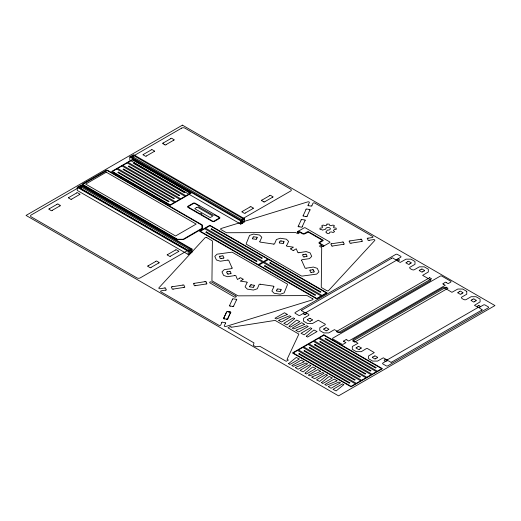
<?xml version="1.0" encoding="UTF-8"?>
<svg xmlns="http://www.w3.org/2000/svg" width="521" height="521" viewBox="0 0 521 521"><rect width="100%" height="100%" fill="white"/><g stroke="black" fill="none" stroke-linecap="round" stroke-linejoin="round"><path stroke-width="0.78" d="M231.005 327.032L230.158 326.498L228.003 327.852L254.027 342.929L253.31 344.954A1.088 0.625 0 0 0 253.59 345.56L255.342 346.569A1.088 0.625 0 0 0 256.391 346.732L259.901 346.315L286.231 361.327L288.38 360.057L287.051 359.36L298.872 334.117L275.121 320.402L231.435 327.247L231.037 326.921M132.503 158.137L133.487 155.473L243.659 219.061L242.174 223.073L241.177 223.646L241.177 220.487L130.992 156.893L133.467 155.466L132.008 156.307L132.008 157.889M223.717 318.123L226.524 312.079A0.697 0.404 0 0 1 227.794 311.76L229.728 312.066A0.697 0.404 0 0 1 230.529 312.698L227.749 318.748M229.637 305.358L232.444 299.315M223.802 318.136L226.57 312.17M221.777 322.72L220.715 325.006A1.088 0.625 0 0 1 219.947 325.449A1.088 0.625 0 0 1 218.898 325.286L160.95 291.832A1.088 0.625 0 0 1 160.67 291.226A1.088 0.625 0 0 1 161.438 290.783L165.398 290.171M225.456 323.287L224.317 325.742A1.088 0.625 0 0 0 224.688 326.393A1.088 0.625 0 0 0 225.88 326.459L312.457 299.855A1.153 0.664 0 0 0 312.73 298.8M227.657 318.735L230.425 312.763M233.668 305.983L236.475 299.94M298.351 226.055L301.151 220.005M303.248 215.492L306.016 209.52M308.191 205.04L309.331 202.591A1.088 0.625 0 0 0 308.96 201.933A1.088 0.625 0 0 0 307.768 201.874L221.184 228.472A1.153 0.664 0 0 0 220.911 229.527L225.932 232.425A1.817 1.049 0 0 0 227.234 232.737L295.01 232.477A1.452 0.84 0 0 1 296.045 232.724L297.445 233.532A0.873 0.501 0 0 0 298.683 233.532A0.873 0.501 0 0 0 298.683 232.822L297.563 232.119L297.647 231.617L304.121 227.866A0.905 0.521 0 0 1 305.397 227.866L329.689 241.894A0.905 0.521 0 0 1 329.689 242.63L323.196 246.368L321.112 245.769A0.873 0.501 0 0 0 319.881 245.769A0.873 0.501 0 0 0 319.881 246.485L321.281 247.293A1.452 0.84 0 0 1 321.704 247.892L321.262 287.019A1.817 1.049 0 0 0 321.796 287.768L326.817 290.672A1.153 0.664 0 0 0 328.647 290.51L374.716 240.526A1.088 0.625 0 0 0 374.606 239.836A1.088 0.625 0 0 0 373.472 239.621L369.226 240.279M302.2 226.648L305.006 220.604M311.871 205.613L312.932 203.32A1.088 0.625 0 0 1 313.701 202.877A1.088 0.625 0 0 1 314.749 203.04L372.691 236.495A1.088 0.625 0 0 1 372.971 237.101A1.088 0.625 0 0 1 372.202 237.543L368.243 238.156M307.103 216.085L309.871 210.119M252.705 238.24L253.154 237.27M256.553 238.833L257.009 237.863M259.881 241.431L261.816 237.27L259.582 235.03L253.466 234.085L249.585 235.375L246.238 243.587A1.452 0.84 0 0 0 246.622 244.375L301.105 275.824A1.452 0.84 0 0 0 302.467 276.045L316.69 274.111L318.924 271.877L317.282 268.348L313.408 267.052L306.198 268.172M247.019 282.708L245.085 286.869L247.319 289.109L253.434 290.054L257.315 288.764L259.197 284.31L260.226 284.166M249.839 286.257L250.288 285.287M253.688 286.85L254.137 285.886M279.556 242.402L280.005 241.431M283.404 242.994L283.854 242.024M286.687 245.586L288.621 241.425L286.387 239.185L280.272 238.24L276.39 239.53L274.508 243.984L273.479 244.128M273.825 286.863L271.89 291.024L274.124 293.258L280.239 294.209L284.121 292.919L287.468 284.707A1.452 0.84 0 0 0 287.084 283.919L232.607 252.464A1.452 0.84 0 0 0 231.246 252.242L217.023 254.176L214.789 256.417L216.423 259.946L220.305 261.236L227.514 260.122M276.684 290.418L277.133 289.448M280.539 291.018L280.988 290.047M278.774 320.278L289.429 315.817L291.037 316.527L281.522 322.024L278.768 320.376M287.247 314.495L276.618 318.943L274.984 318.246L284.492 312.75L287.247 314.397M295.98 330.21L306.635 325.755L308.243 326.465L298.735 331.955L296 330.36M304.446 324.446L293.798 328.888L292.19 328.178L301.698 322.688L304.459 324.336M295.361 367.5L306.022 363.046L307.624 363.756L298.116 369.246L295.361 367.611M304.062 361.867L293.414 366.315L291.806 365.605L301.32 360.109L304.075 361.756M311.832 377.009L322.486 372.548L324.095 373.264L314.58 378.754L311.825 377.106M320.513 371.395L309.878 375.817L308.269 375.107L317.784 369.617L320.539 371.265M328.295 386.517L338.95 382.056L340.558 382.766L331.05 388.256L328.302 386.634M336.996 380.884L326.374 385.319L324.739 384.615L334.248 379.125L337.002 380.773M303.6 313.329L303.71 313.225A1.641 0.944 0 0 0 304.075 312.913M286.557 245.645L286.758 246.231L293.44 247.162L291.089 248.517M247.188 282.623L246.902 282.05L240.246 281.125L242.604 279.764M297.751 231.545L297.751 232.281M259.751 241.49L259.999 242.083L273.382 244.049M273.955 286.804L273.707 286.205L260.324 284.245M90.856 194.567L81.029 188.895L81.029 185.736L191.22 249.338L191.2 252.503L190.204 253.082L188.726 250.777L78.573 187.156L80.032 186.316L80.045 188.68M77.251 187.26L81.1 185.04L192.054 249.097L192.054 252.255L188.211 254.476L77.251 190.419L77.251 187.26L188.211 251.317L192.054 249.097M129.794 156.925L133.643 154.704L244.596 218.761L244.596 221.92L240.754 224.141L129.794 160.084L129.794 156.925L240.754 220.982L244.596 218.761M78.573 187.156L81.048 185.73M49.404 208.713L56.971 204.343M68.993 197.4L76.561 193.03M143.64 154.307L151.207 149.937M163.229 142.995L170.797 138.625M146.46 155.935L154.027 151.565M166.049 144.623L173.617 140.253M52.224 210.341L59.791 205.971M71.813 199.029L79.381 194.659M148.231 265.769L155.805 261.399M167.827 254.456L175.395 250.087M242.467 211.363L250.034 206.993M262.056 200.051L269.631 195.681M151.057 267.397L158.625 263.027M170.647 256.085L178.215 251.721M245.287 212.991L252.861 208.621M264.876 201.679L272.45 197.309M188.726 250.777L191.22 249.338M241.158 220.5L243.659 219.061M239.784 278.136L237.433 279.497L235.824 275.635L234.808 275.524M293.909 250.145L296.267 248.784L297.888 252.652L298.898 252.77M301.965 310.08L391.707 258.266M307.826 319.386L309.116 318.644M406.543 262.395L407.832 261.646M310.646 321.014L311.936 320.272M409.363 264.023L410.652 263.274M419.88 270.099L421.176 269.35M422.7 271.728L423.996 270.979M324.147 328.797L325.443 328.048M326.967 330.425L328.263 329.676M356.644 347.559L357.934 346.81M359.464 349.187L360.753 348.438M458.311 292.288L459.607 291.539M461.131 293.916L462.427 293.167M372.938 356.983L374.234 356.234M471.655 299.985L472.951 299.243M375.758 358.611L377.054 357.862M474.475 301.613L475.771 300.871M391.89 361.991L481.625 310.184M227.612 260.044L228.641 260.187L232.047 267.918M306.055 268.269L305.065 268.1L301.659 260.376M323.326 246.309L322.043 246.309M220.298 256.234L221.979 255.974M221.334 258.462L223.014 258.201M331.799 243.737L342.271 242.122M350.099 240.91L360.434 239.308M332.834 245.964L343.306 244.342M351.128 243.131L361.47 241.536M298.995 252.692L306.211 251.578L310.086 252.867L311.727 256.397L309.494 258.637L301.783 259.725L301.535 260.318M303.469 254.58L305.15 254.32M304.505 256.807L306.185 256.547M227.508 271.741L229.188 271.48M228.543 273.961L230.223 273.701M234.71 275.596L227.501 276.716L223.62 275.42L221.979 271.89L224.219 269.65L231.93 268.569L232.177 267.97M172.282 286.726L182.754 285.104M194.392 283.307L204.864 281.685M164.415 288.048L160.181 288.706A1.088 0.625 0 0 1 159.048 288.484A1.088 0.625 0 0 1 158.938 287.8L205 237.817A1.153 0.664 0 0 1 206.83 237.661M173.363 289.051L183.835 287.429M195.466 285.632L205.938 284.01M310.679 270.08L312.359 269.819M311.714 272.307L313.395 272.047M478.532 305.736L478.955 305.736M305.059 314.521L304.642 314.521M309.168 209.416L307.227 209.116A0.697 0.404 0 0 0 305.983 209.435M305.892 216.489L303.951 216.189A0.697 0.404 0 0 1 303.144 215.551M299.047 226.752L300.988 227.052A0.697 0.404 0 0 0 302.239 226.733M281.216 241.028L283.157 241.327A0.697 0.404 0 0 1 283.958 241.965M251.5 284.883L253.44 285.182A0.697 0.404 0 0 1 254.241 285.821M230.341 306.061L232.457 306.387M227.736 311.675L229.852 312.001M224.421 318.826L226.537 319.152M446.282 282.59L448.119 283.652L450.698 282.161A1.153 0.664 0 0 0 450.698 281.223L441.867 276.123A1.153 0.664 0 0 0 440.238 276.123L332.88 338.103A1.153 0.664 0 0 0 332.906 339.028L341.737 344.127A1.153 0.664 0 0 0 343.346 344.147L345.924 342.655L344.094 341.594M443.462 284.225L445.292 285.28L348.744 341.021L346.914 339.966M163.229 143.803L164.649 144.623M263.483 201.679L262.056 200.859A0.697 0.404 0 0 1 261.913 200.077M206.974 237.745L211.852 240.559A1.817 1.049 0 0 1 212.386 241.308L211.943 280.441A1.452 0.84 0 0 0 212.366 281.04L237.596 295.602A1.452 0.84 0 0 0 238.631 295.85L306.413 295.596A1.817 1.049 0 0 1 307.709 295.902L312.587 298.715M310.516 318.644L311.936 319.464A0.697 0.404 0 0 1 312.086 320.246M92.256 195.382L100.677 200.24M102.083 201.054L106.994 203.887M108.394 204.701L109.801 205.508M111.201 206.316L113.311 207.534M114.711 208.341L119.622 211.181M121.028 211.988L125.939 214.828M127.345 215.635L147.69 227.384M149.097 228.198L160.325 234.678M161.725 235.485L188.394 250.881M361.646 239.712L362.167 240.839A0.697 0.404 0 0 1 361.613 241.555M343.482 242.525L344.003 243.646A0.697 0.404 0 0 1 343.45 244.369M313.57 270.223L314.091 271.343A0.697 0.404 0 0 1 313.538 272.066M227.332 273.558L226.811 272.437A0.697 0.404 0 0 1 227.364 271.715M206.075 282.089L206.642 283.313A0.697 0.404 0 0 1 206.088 284.036M242.174 219.914L242.174 223.073M240.754 220.982L240.754 224.141M190.204 249.924L190.204 253.082M188.211 251.317L188.211 254.476M474.436 301.698A0.697 0.404 0 0 1 473.068 301.613L471.655 300.793A0.697 0.404 0 0 1 471.512 300.011M472.99 299.158A0.697 0.404 0 0 1 474.357 299.243L475.771 300.063A0.697 0.404 0 0 1 475.914 300.845M461.092 293.994A0.697 0.404 0 0 1 459.724 293.916L458.311 293.095A0.697 0.404 0 0 1 458.167 292.307M459.646 291.454A0.697 0.404 0 0 1 461.02 291.539L462.427 292.359A0.697 0.404 0 0 1 462.57 293.141M377.197 357.836A0.697 0.404 0 0 0 377.054 357.048L375.628 356.234A0.697 0.404 0 0 0 374.273 356.149M372.795 357.002A0.697 0.404 0 0 0 372.938 357.797L374.358 358.611A0.697 0.404 0 0 0 375.719 358.695M360.897 348.419A0.697 0.404 0 0 0 360.753 347.624L359.334 346.81A0.697 0.404 0 0 0 357.979 346.726M356.501 347.585A0.697 0.404 0 0 0 356.644 348.373L358.064 349.187A0.697 0.404 0 0 0 359.418 349.272M325.482 327.97A0.697 0.404 0 0 1 326.849 328.048L328.263 328.868A0.697 0.404 0 0 1 328.406 329.656M326.921 330.509A0.697 0.404 0 0 1 325.553 330.425L324.147 329.604A0.697 0.404 0 0 1 324.003 328.823M309.161 318.559A0.697 0.404 0 0 1 310.529 318.644M310.601 321.099A0.697 0.404 0 0 1 309.233 321.014L307.826 320.194A0.697 0.404 0 0 1 307.683 319.412M419.737 270.119A0.697 0.404 0 0 0 419.88 270.913L421.307 271.728A0.697 0.404 0 0 0 422.661 271.806M424.14 270.953A0.697 0.404 0 0 0 423.996 270.165L422.577 269.35A0.697 0.404 0 0 0 421.215 269.266M406.4 262.421A0.697 0.404 0 0 0 406.543 263.209L407.963 264.023A0.697 0.404 0 0 0 409.317 264.108M410.802 263.255A0.697 0.404 0 0 0 410.652 262.46L409.232 261.646A0.697 0.404 0 0 0 407.878 261.562M227.697 318.819A0.697 0.404 0 0 1 226.44 319.139M224.512 318.845A0.697 0.404 0 0 1 223.698 318.201M230.347 306.068A0.697 0.404 0 0 1 229.533 305.423M233.708 306.068A0.697 0.404 0 0 1 232.451 306.394M236.58 299.875A0.697 0.404 0 0 0 235.766 299.23L233.655 298.911A0.697 0.404 0 0 0 232.405 299.23M227.788 318.832A0.697 0.404 0 0 1 226.531 319.152M229.846 311.994A0.697 0.404 0 0 1 230.66 312.639M173.252 289.109A0.697 0.404 0 0 1 172.138 288.641L171.585 287.423A0.697 0.404 0 0 1 172.138 286.7M182.858 285.046A0.697 0.404 0 0 1 183.972 285.515L184.532 286.732A0.697 0.404 0 0 1 183.978 287.449M195.362 285.69A0.697 0.404 0 0 1 194.248 285.228L193.688 284.004A0.697 0.404 0 0 1 194.242 283.287M204.968 281.627A0.697 0.404 0 0 1 206.082 282.095M293.864 250.23A0.697 0.404 0 0 1 292.496 250.145L291.089 249.325A0.697 0.404 0 0 1 290.946 248.543M360.545 239.25A0.697 0.404 0 0 1 361.659 239.719M349.949 240.891A0.697 0.404 0 0 0 349.389 241.614L349.917 242.727A0.697 0.404 0 0 0 351.017 243.196M332.724 246.023A0.697 0.404 0 0 1 331.61 245.554L331.102 244.44A0.697 0.404 0 0 1 331.656 243.717M342.382 242.063A0.697 0.404 0 0 1 343.495 242.525M299.054 226.759A0.697 0.404 0 0 1 298.246 226.114M305.111 220.539A0.697 0.404 0 0 0 304.297 219.901L302.362 219.601A0.697 0.404 0 0 0 301.112 219.927M391.844 362.075A0.697 0.404 0 0 1 390.476 361.991L388.744 360.988A1.641 0.944 0 0 0 386.426 360.981L386.25 361.046A1.42 0.821 0 0 1 384.179 360.33A1.42 0.821 0 0 1 386.217 359.581L386.4 359.633A0.905 0.521 0 0 0 387.683 359.64L477.549 307.755A0.905 0.521 0 0 0 477.549 307.012L477.444 306.908A1.42 0.821 0 0 1 478.747 305.729A1.42 0.821 0 0 1 479.991 306.928L479.88 307.032A1.641 0.944 0 0 0 479.515 307.344M479.522 308.048A1.641 0.944 0 0 0 479.887 308.367L481.625 309.376A0.697 0.404 0 0 1 481.769 310.158M301.822 310.099A0.697 0.404 0 0 0 301.965 310.894L303.704 311.89A1.641 0.944 0 0 1 304.075 312.209M391.746 258.182A0.697 0.404 0 0 1 393.114 258.266L394.846 259.269A1.641 0.944 0 0 0 397.171 259.276L397.341 259.211A1.42 0.821 0 0 1 399.418 259.933A1.42 0.821 0 0 1 397.38 260.682L397.191 260.624A0.905 0.521 0 0 0 395.914 260.624L306.048 312.502A0.905 0.521 0 0 0 306.048 313.245L306.153 313.349A1.42 0.821 0 0 1 304.857 314.528A1.42 0.821 0 0 1 303.613 313.329M298.012 232.431A0.879 0.508 0 0 0 298.468 232.574L298.846 232.568A0.977 0.56 0 0 0 299.321 232.418L300.037 232.366L302.538 233.799A1.635 0.944 0 0 0 304.844 233.799L308.347 232.145L322.336 240.246L319.419 242.213A1.635 0.944 0 0 0 319.419 243.541L321.9 244.987L321.815 245.404A0.977 0.56 0 0 0 321.548 245.678L321.542 245.892A0.879 0.508 0 0 0 321.783 246.159M164.525 287.983A0.697 0.404 0 0 1 165.639 288.452L166.101 289.474A0.697 0.404 0 0 1 165.548 290.19M221.744 322.636A0.697 0.404 0 0 1 223.001 322.31L224.759 322.59A0.697 0.404 0 0 1 225.56 323.228M323.58 246.159A0.905 0.521 0 0 0 323.58 245.417L319.874 243.281A0.905 0.521 0 0 1 319.874 242.539L323.027 240.722A0.723 0.417 0 0 0 323.027 240.129L308.452 231.715A0.723 0.417 0 0 0 307.429 231.715L304.277 233.538A0.905 0.521 0 0 1 302.994 233.538L299.288 231.396A0.905 0.521 0 0 0 298.012 231.396M308.087 205.105A0.697 0.404 0 0 0 308.894 205.749L310.659 206.016A0.697 0.404 0 0 0 311.903 205.697M368.093 238.136A0.697 0.404 0 0 0 367.533 238.865L368.015 239.875A0.697 0.404 0 0 0 369.115 240.344M309.168 209.409A0.697 0.404 0 0 1 309.975 210.054M307.136 216.169A0.697 0.404 0 0 1 305.879 216.495M148.088 265.795A0.697 0.404 0 0 0 148.231 266.583L149.657 267.397A0.697 0.404 0 0 0 151.012 267.481M158.768 263.007A0.697 0.404 0 0 0 158.625 262.213L157.199 261.399A0.697 0.404 0 0 0 155.844 261.314M167.677 254.482A0.697 0.404 0 0 0 167.827 255.277L169.247 256.085A0.697 0.404 0 0 0 170.601 256.169M178.358 251.695A0.697 0.404 0 0 0 178.215 250.901L176.795 250.087A0.697 0.404 0 0 0 175.434 250.008M71.774 199.113A0.697 0.404 0 0 1 70.4 199.029L68.993 198.208A0.697 0.404 0 0 1 68.85 197.426M76.607 192.946A0.697 0.404 0 0 1 77.974 193.03L79.381 193.851A0.697 0.404 0 0 1 79.524 194.633M52.185 210.419A0.697 0.404 0 0 1 50.811 210.341L49.404 209.52A0.697 0.404 0 0 1 49.261 208.732M57.01 204.258A0.697 0.404 0 0 1 58.385 204.343L59.791 205.163A0.697 0.404 0 0 1 59.935 205.945M346.875 339.881A0.697 0.404 0 0 0 345.501 339.966L344.101 340.78A0.703 0.404 0 0 0 343.945 341.581M443.319 284.199A0.697 0.404 0 0 1 443.462 283.411L444.875 282.597A0.703 0.404 0 0 1 446.256 282.506M252.6 238.299A0.697 0.404 0 0 0 253.408 238.944L255.342 239.237A0.697 0.404 0 0 0 256.592 238.918M257.113 237.804A0.697 0.404 0 0 0 256.299 237.159L254.365 236.866A0.697 0.404 0 0 0 253.121 237.185M279.451 242.46A0.697 0.404 0 0 0 280.259 243.105L282.193 243.398A0.697 0.404 0 0 0 283.444 243.079M279.966 241.347A0.697 0.404 0 0 1 281.223 241.021M304.394 256.866A0.697 0.404 0 0 1 303.281 256.397L302.773 255.277A0.697 0.404 0 0 1 303.326 254.561M305.26 254.261A0.697 0.404 0 0 1 306.374 254.73L306.882 255.844A0.697 0.404 0 0 1 306.328 256.566M311.604 272.366A0.697 0.404 0 0 1 310.49 271.897L309.982 270.783A0.697 0.404 0 0 1 310.536 270.06M312.47 269.761A0.697 0.404 0 0 1 313.583 270.23M281.093 289.982A0.697 0.404 0 0 0 280.285 289.337L278.344 289.044A0.697 0.404 0 0 0 277.1 289.363M276.579 290.484A0.697 0.404 0 0 0 277.387 291.122L279.328 291.415A0.697 0.404 0 0 0 280.572 291.096M250.249 285.202A0.697 0.404 0 0 1 251.506 284.876M249.735 286.316A0.697 0.404 0 0 0 250.542 286.96L252.477 287.253A0.697 0.404 0 0 0 253.727 286.934M229.299 271.415A0.697 0.404 0 0 1 230.412 271.884L230.92 273.004A0.697 0.404 0 0 1 230.367 273.72M228.432 274.02A0.697 0.404 0 0 1 227.319 273.558M222.089 255.915A0.697 0.404 0 0 1 223.203 256.384L223.711 257.504A0.697 0.404 0 0 1 223.157 258.221M221.223 258.52A0.697 0.404 0 0 1 220.109 258.051L219.601 256.938A0.697 0.404 0 0 1 220.155 256.215M242.747 279.744A0.697 0.404 0 0 0 242.604 278.95L241.184 278.136A0.697 0.404 0 0 0 239.823 278.051M269.67 195.603A0.697 0.404 0 0 1 271.037 195.681L272.45 196.502A0.697 0.404 0 0 1 272.594 197.29M264.837 201.764A0.697 0.404 0 0 1 263.47 201.679M250.08 206.909A0.697 0.404 0 0 1 251.448 206.993L252.861 207.814A0.697 0.404 0 0 1 253.004 208.602M245.248 213.076A0.697 0.404 0 0 1 243.88 212.991L242.467 212.171A0.697 0.404 0 0 1 242.324 211.389M154.17 151.539A0.697 0.404 0 0 0 154.027 150.751L152.607 149.937A0.697 0.404 0 0 0 151.246 149.853M143.49 154.327A0.697 0.404 0 0 0 143.64 155.121L145.059 155.935A0.697 0.404 0 0 0 146.414 156.013M173.76 140.227A0.697 0.404 0 0 0 173.617 139.439L172.197 138.625A0.697 0.404 0 0 0 170.836 138.54M163.229 143.809A0.697 0.404 0 0 1 163.086 143.021M166.01 144.708A0.697 0.404 0 0 1 164.636 144.623M466.764 291.382L466.764 294.202L461.691 297.133C459.769 297.524 464.817 300.832 466.048 299.647L471.121 296.716L476.005 296.716L480.075 299.067L480.075 301.887L474.455 305.352L478.799 307.69L483.416 304.993A1.153 0.664 0 0 1 485.044 304.993L488.301 306.869A1.153 0.664 0 0 1 488.301 307.813L387.8 365.833A1.153 0.664 0 0 1 386.172 365.833L382.915 363.958A1.153 0.664 0 0 1 382.915 363.02L387.539 360.174L383.3 357.803L377.536 361.086L372.652 361.086L368.581 358.741L368.581 355.921L374.28 352.593L367.305 348.464L366.517 348.503L361.255 351.688L356.377 351.688L352.307 349.337L352.307 346.517L357.999 343.267L353.14 340.421A1.088 0.625 0 0 1 353.14 339.536L442.739 287.8A1.088 0.625 0 0 1 444.283 287.8L451.922 292.307L457.809 289.031L462.694 289.031L466.764 291.382M201.953 228.322L183.197 239.269L177.479 239.289L82.715 184.401L107.209 170.523L201.79 225.124L201.953 228.348M304.231 312.867L300.168 315.251A1.153 0.664 0 0 1 298.54 315.251L295.283 313.368A1.153 0.664 0 0 1 295.283 312.431L395.778 254.398A1.153 0.664 0 0 1 397.406 254.398L400.662 256.28A1.153 0.664 0 0 1 400.662 257.218L396.038 260.064L400.213 262.428L406.041 259.145L410.926 259.145L414.996 261.496L414.996 264.316L409.916 267.247C408.06 267.814 413.16 270.894 414.28 269.761L419.353 266.83L424.237 266.83L428.308 269.181L428.308 272.001L422.622 275.362L430.444 279.81A1.088 0.625 0 0 1 430.444 280.702L340.845 332.437A1.088 0.625 0 0 1 339.308 332.437L334.443 329.63L328.744 332.919L323.86 332.919L319.79 330.568L319.79 327.748L325.306 324.713L325.306 324.205L318.292 320.239L312.463 323.521L307.579 323.521L303.509 321.17L303.509 318.351L308.588 315.42C310.62 314.892 305.241 311.884 304.238 312.834M289.083 326.263L290.353 327.116L299.862 321.626L296.67 320.089L289.09 326.244M288.614 363.645L289.884 364.492L299.393 359.002L296.254 357.445L288.621 363.619M294.586 318.676L293.316 317.849L283.808 323.339L286.967 324.889L294.573 318.741M306.289 336.201L307.559 337.054L317.068 331.558L313.916 330.008L306.289 336.201M305.078 373.147L306.348 374L315.856 368.51L312.704 366.953L305.085 373.127M311.799 328.614L310.529 327.781L301.014 333.277L304.173 334.827L311.779 328.673M310.822 365.696L303.196 371.909L300.037 370.353L309.552 364.863L310.822 365.696M321.548 382.655L322.812 383.508L332.326 378.012L329.148 376.468L321.548 382.655M327.286 375.198L319.692 381.398L316.501 379.861L326.016 374.371L327.286 375.224M343.749 384.706L336.143 390.913L332.971 389.369L342.479 383.879L343.749 384.726M326.973 224.115L326.485 225.372L324.876 225.704L323.092 225.033L321.587 225.964L322.727 226.993L321.965 227.924L319.953 228.172L319.998 229.435L322.037 229.709L322.343 230.178L325.859 229.077A2.292 1.322 0 0 1 327.95 227.469A2.292 1.322 0 0 1 330.36 228.927A2.292 1.322 0 0 1 327.475 230.061L325.716 232.145L326.602 232.346L327.032 233.486L329.213 233.46L329.689 232.262L331.349 231.897L333.095 232.548L334.606 231.637L333.433 230.562L334.124 229.663L336.234 229.403L336.188 228.146L333.981 227.853L333.407 226.967L334.586 225.88L333.023 225.026L331.102 225.73L329.617 225.326L329.161 224.089L326.973 224.115M182.435 125.144L26.05 215.427L338.565 395.856L494.95 305.573L182.435 125.144M106.134 170.341L82.468 184.017A1.101 0.638 0 0 0 82.474 184.909L176.971 239.452A1.088 0.625 0 0 0 177.739 239.64L183.659 239.452L202.181 228.765A1.088 0.625 0 0 0 202.493 228.322L202.493 225.346A1.088 0.625 0 0 0 202.174 224.903L107.671 170.341A1.088 0.625 0 0 0 106.134 170.341M181.673 128.107L132.438 156.574L241.36 219.458L290.659 191.038A2.299 1.329 0 0 0 290.64 189.162L184.909 128.12A2.299 1.329 0 0 0 181.673 128.107M80.488 186.564L31.195 214.991A2.299 1.329 0 0 0 31.208 216.86L136.945 277.901A2.299 1.329 0 0 0 140.182 277.914L189.416 249.448L80.488 186.564M106.264 172.19L85.678 184.089L175.57 235.98L196.163 224.095L106.264 172.19M132.49 159.433L111.598 171.5L170.211 205.339L191.103 193.271L132.49 159.433M116.724 168.98L112.367 171.5L170.211 204.89L174.568 202.376L116.724 168.98M121.979 165.945L117.622 168.465L175.466 201.861L179.823 199.341L121.979 165.945M127.235 162.91L122.878 165.431L180.722 198.827L185.079 196.306L127.235 162.91M132.49 159.875L128.133 162.396L185.977 195.792L190.334 193.271L132.49 159.875M118.443 172.119L117.805 172.49L168.485 201.751L169.13 201.38L118.443 172.119M123.698 169.084L123.06 169.455L173.74 198.716L174.385 198.345L123.698 169.084M128.954 166.049L128.316 166.42L178.996 195.681L179.641 195.316L128.954 166.049M134.21 163.014L133.571 163.386L184.252 192.646L184.896 192.282L134.21 163.014M193.148 203.249L187.996 206.218A1.452 0.84 0 0 0 187.996 207.404L212.288 221.425A1.452 0.84 0 0 0 214.339 221.425L219.484 218.455A1.452 0.84 0 0 0 219.484 217.27L195.193 203.249A1.452 0.84 0 0 0 193.148 203.249M193.558 203.49L188.413 206.459A0.86 0.495 0 0 0 188.413 207.163L199.628 213.636A1.316 0.762 0 0 1 201.458 213.656A1.316 0.762 0 0 1 201.49 214.711L212.705 221.184A0.86 0.495 0 0 0 213.923 221.184L219.067 218.214A0.86 0.495 0 0 0 219.067 217.511L214.619 214.945A1.316 0.762 0 0 1 212.789 214.926L199.204 207.078A1.316 0.762 0 0 1 199.172 206.023L194.776 203.49A0.86 0.495 0 0 0 193.558 203.49M196.821 207.365L195.108 208.354A0.677 0.391 0 0 0 195.108 208.908L209.683 217.322A0.677 0.391 0 0 0 210.64 217.322L212.353 216.332A0.677 0.391 0 0 0 212.353 215.779L197.785 207.365A0.677 0.391 0 0 0 196.821 207.365M209.865 225.287L199.55 231.246L316.775 298.924L327.155 292.932L209.865 225.287M204.668 228.732L200.311 231.246L258.162 264.642L262.519 262.122L204.668 228.732M209.924 225.697L205.567 228.211L263.418 261.607L267.774 259.087L209.924 225.697M206.394 231.871L205.749 232.242L256.443 261.503L257.081 261.132L206.394 231.871M211.65 228.836L211.005 229.207L261.692 258.468L262.337 258.097L211.65 228.836M263.287 262.571L258.93 265.085L316.775 298.481L321.131 295.961L263.287 262.571M268.543 259.536L264.186 262.05L322.03 295.446L326.387 292.932L268.543 259.536M265.007 265.71L264.368 266.075L315.049 295.342L315.693 294.971L265.007 265.71M270.262 262.675L269.624 263.04L320.304 292.307L320.949 291.936L270.262 262.675M323.847 334.834L292.444 352.964L351.056 386.81L382.46 368.673L323.847 334.834M297.569 350.451L293.212 352.964L351.056 386.361L355.413 383.847L297.569 350.451M302.825 347.416L298.468 349.936L356.312 383.326L360.669 380.812L302.825 347.416M308.08 344.381L303.723 346.901L361.567 380.297L365.924 377.777L308.08 344.381M313.336 341.346L308.979 343.867L366.823 377.263L371.18 374.742L313.336 341.346M318.591 338.311L314.235 340.832L372.079 374.228L376.436 371.707L318.591 338.311M323.847 335.283L319.49 337.797L377.334 371.193L381.691 368.673L323.847 335.283M429.675 277.686L336.338 331.577L338.24 332.678L431.577 278.787L429.675 277.686M299.288 353.59L298.65 353.961L349.337 383.222L349.975 382.85L299.288 353.59M304.544 350.555L303.906 350.926L354.593 380.187L355.231 379.816L304.544 350.555M309.8 347.52L309.161 347.891L359.848 377.152L360.486 376.787L309.8 347.52M315.055 344.485L314.417 344.856L365.104 374.117L365.742 373.752L315.055 344.485M320.311 341.45L319.673 341.822L370.359 371.089L370.998 370.718L320.311 341.45M325.566 338.422L324.928 338.787L375.615 368.054L376.253 367.683L325.566 338.422M446.08 287.162L352.743 341.053L354.645 342.147L447.982 288.256L446.08 287.162M235.889 296.045L211.604 282.024A1.133 0.651 0 0 0 210.002 282.024A1.133 0.651 0 0 0 210.002 282.949L234.287 296.97A1.133 0.651 0 0 0 235.889 296.97A1.133 0.651 0 0 0 235.889 296.045"/></g></svg>
